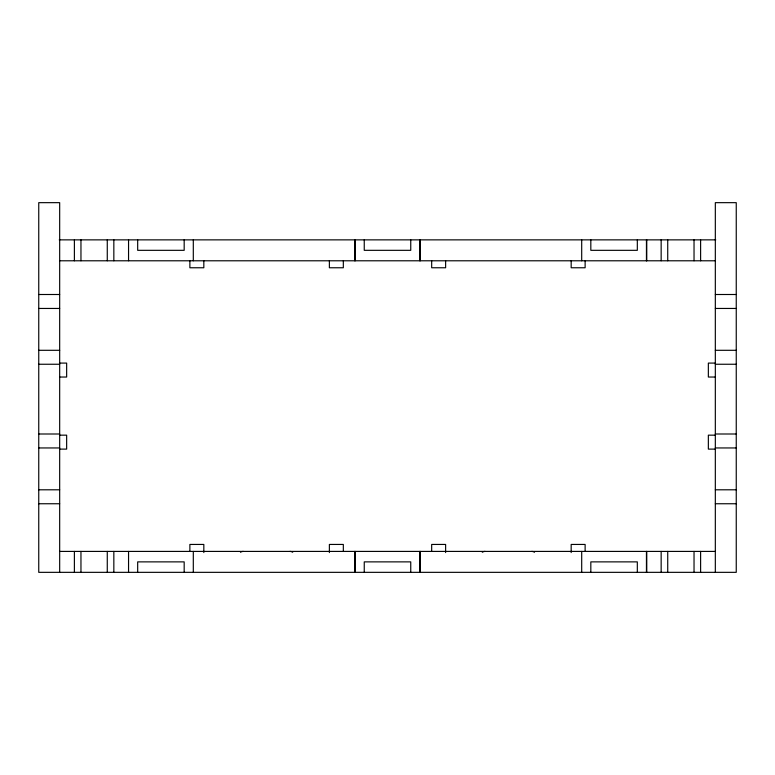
<?xml version="1.0" encoding="UTF-8"?>
<svg xmlns="http://www.w3.org/2000/svg" width="775" height="775" viewBox="0 0 775 775"><rect width="100%" height="100%" fill="white"/><g stroke="black" fill="none" stroke-linecap="round" stroke-linejoin="round"><path stroke-width="1.16" d="M59.229 239.862L715.761 239.862M59.675 260.787L715.325 260.787M38.75 294.5L59.675 294.5M715.325 294.5L736.25 294.5M38.75 308.45L59.675 308.45M715.325 308.45L736.25 308.45M38.75 350.3L59.675 350.3M715.325 350.3L736.25 350.3M59.675 363.088L66.65 363.088L66.65 377.037L59.675 377.037M715.325 363.088L708.35 363.088L708.35 377.037L715.325 377.037M38.75 364.25L59.675 364.25M715.325 364.25L736.25 364.25M38.75 434L59.675 434M715.325 434L736.25 434M59.675 435.162L66.65 435.162L66.65 449.113L59.675 449.113M715.325 435.162L708.35 435.162L708.35 449.113L715.325 449.113M38.75 447.95L59.675 447.95M715.325 447.95L736.25 447.95M38.75 489.8L59.675 489.8M715.325 489.8L736.25 489.8M38.75 503.75L59.675 503.75M715.325 503.75L736.25 503.75M59.675 551.413L715.325 551.413M715.325 572.337L715.325 202.662L736.25 202.662L736.25 572.337L38.75 572.337L38.75 202.662L59.675 202.662L59.675 572.337M700.61 239.862L700.61 260.787M700.61 551.413L700.61 572.337M694.032 239.862L694.032 260.787M694.032 551.413L694.032 572.337M667.73 239.862L667.73 260.787M667.73 551.413L667.73 572.337M661.153 239.862L661.153 260.787M661.153 551.413L661.153 572.337M646.738 239.862L646.738 260.787M646.738 551.413L646.738 572.337M646.447 239.862L646.447 260.787M646.447 551.413L646.447 572.337M637.321 239.862L637.321 250.325L590.821 250.325L590.821 239.862M637.321 572.337L637.321 561.875L590.821 561.875L590.821 572.337M585.125 260.787L585.125 267.762L571.175 267.762L571.175 260.787M585.125 551.413L585.125 544.438L571.175 544.438L571.175 552.575M581.696 239.862L581.696 260.787M581.696 551.413L581.696 572.337M445.625 260.787L445.625 267.762L431.675 267.762L431.675 260.787M445.625 552.575L445.625 544.438L431.675 544.438L431.675 551.413M420.166 239.862L420.166 260.787M420.166 551.413L420.166 572.337M419.876 239.862L419.876 260.787M419.876 551.413L419.876 572.337M410.75 239.862L410.75 250.325L364.25 250.325L364.25 239.862M410.75 572.337L410.75 561.875L364.25 561.875L364.25 572.337M355.124 239.862L355.124 260.787M355.124 551.413L355.124 572.337M354.834 239.862L354.834 260.787M354.834 551.413L354.834 572.337M343.325 260.787L343.325 267.762L329.375 267.762L329.375 260.787M343.325 551.413L343.325 544.438L329.375 544.438L329.375 552.575M203.825 260.787L203.825 267.762L189.875 267.762L189.875 260.787M203.825 552.575L203.825 544.438L189.875 544.438L189.875 551.413M193.304 239.862L193.304 260.787M193.304 551.413L193.304 572.337M184.179 239.862L184.179 250.325L137.679 250.325L137.679 239.862M184.179 572.337L184.179 561.875L137.679 561.875L137.679 572.337M128.553 239.862L128.553 260.787M128.553 551.413L128.553 572.337M113.838 239.862L113.838 260.787M113.838 551.413L113.838 572.337M107.27 239.862L107.27 260.787M107.27 551.413L107.27 572.337M80.958 239.862L80.958 260.787M80.958 551.413L80.958 572.337M74.39 239.862L74.39 260.787M74.39 551.413L74.39 572.337M240.483 552.265A5.231 5.231 0 0 1 243.35 551.413M289.85 551.413A5.231 5.231 0 0 1 292.708 552.265M482.282 552.265A5.231 5.231 0 0 1 485.15 551.413M531.65 551.413A5.231 5.231 0 0 1 534.508 552.265"/></g></svg>
